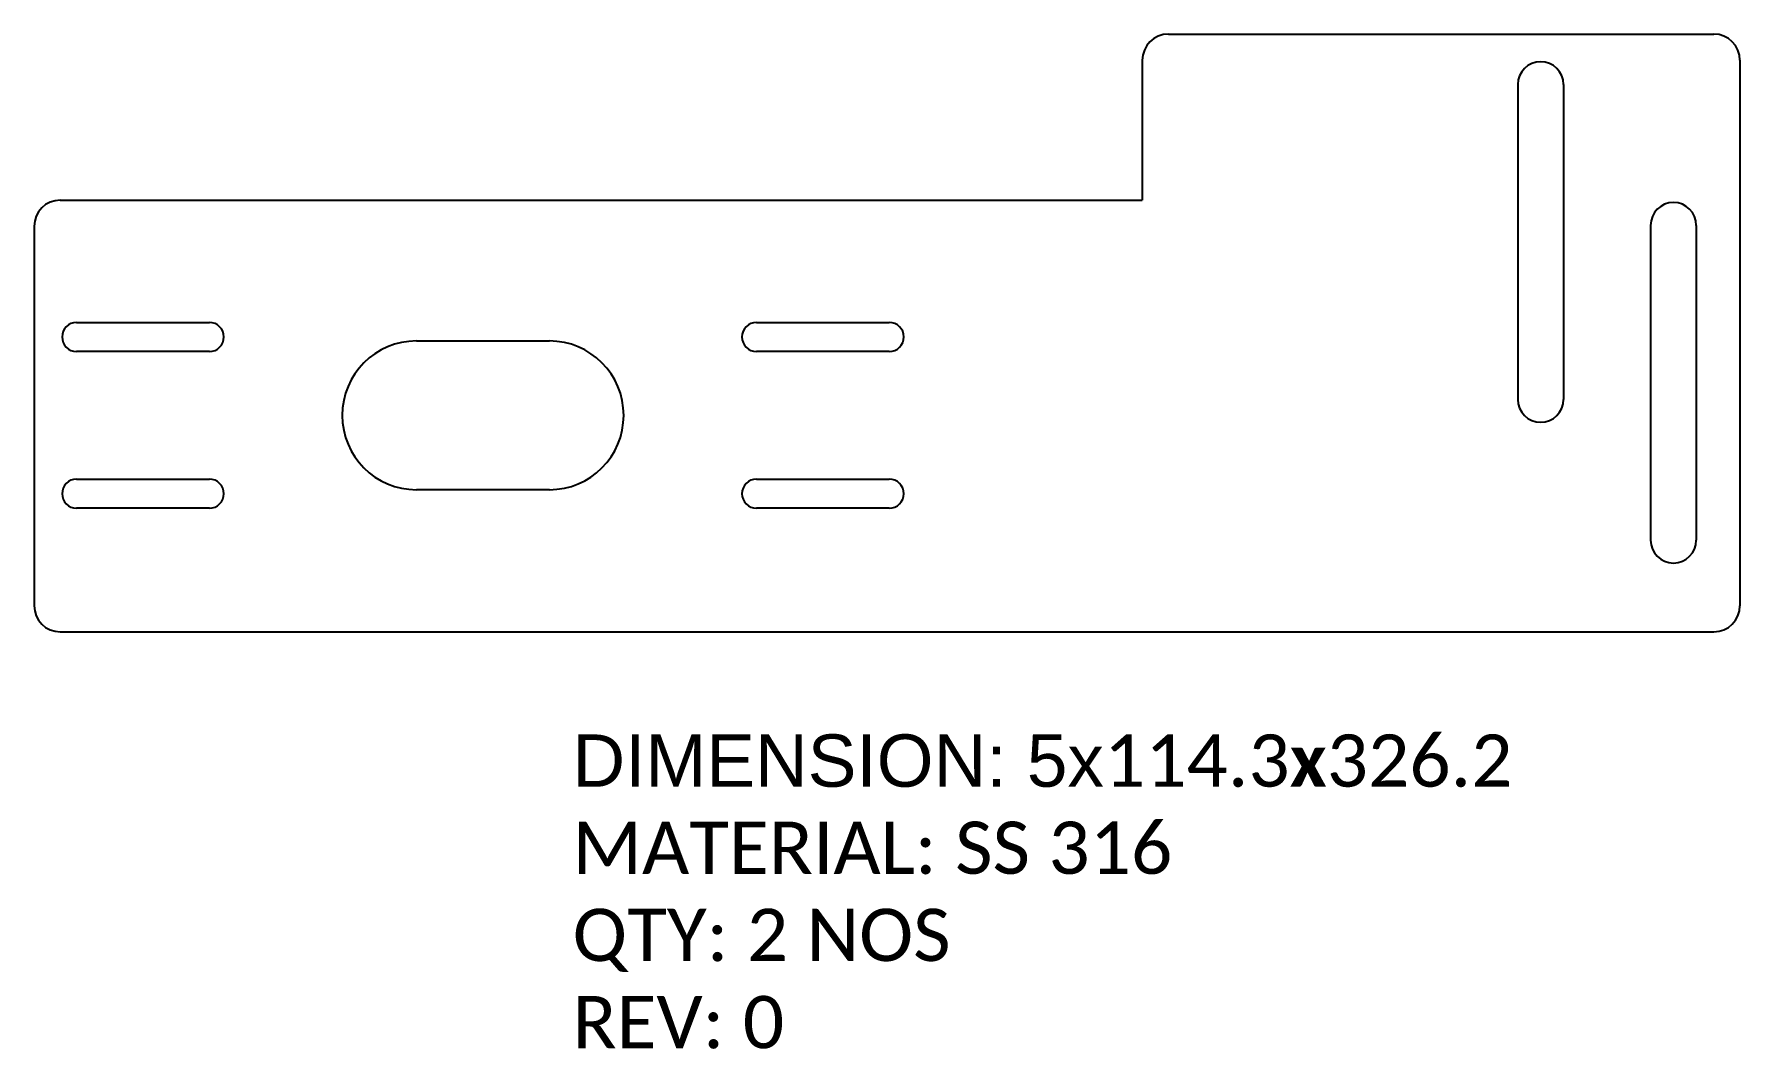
# Model space of a CAD drawing. Header units: inches. Extents: x 213 to 539, y -124 to 70.
import ezdxf

# ---------------------------------------------------------------- set-up
doc = ezdxf.new("R2010")
doc.units = ezdxf.units.IN
doc.header["$MEASUREMENT"] = 0
doc.layers.add('LaserCutting', color=3, linetype='Continuous')
doc.styles.get("Standard").update_dxf_attribs({"font": 'ARIAL.TTF'})

msp = doc.modelspace()

# ---------------------------------------------------------------- linework, layer by layer
at = {"layer": 'LaserCutting'}
for p, q in [((430.07, 70.18), (534.37, 70.18)), ((425.07, 65.18), (425.07, 38.43)), ((539.37, 65.18), (539.37, -39.12)), ((496.9, 60.53), (496.9, 0.33)), ((505.64, 60.53), (505.64, 0.33)), ((218.1, 38.43), (425.07, 38.43)), ((213.1, 33.43), (213.1, -39.12)), ((522.3, 33.61), (522.3, -26.59)), ((531.04, 33.61), (531.04, -26.59)), ((221.22, 15.05), (246.62, 15.05)), ((351.27, 15.05), (376.67, 15.05)), ((286.25, 11.51), (311.65, 11.51)), ((246.62, 9.49), (221.22, 9.49)), ((376.67, 9.49), (351.27, 9.49)), ((221.22, -14.92), (246.62, -14.92)), ((351.27, -14.92), (376.67, -14.92)), ((311.65, -16.94), (286.25, -16.94)), ((246.62, -20.48), (221.22, -20.48)), ((376.67, -20.48), (351.27, -20.48)), ((218.1, -44.12), (534.37, -44.12))]:
    msp.add_line(p, q, dxfattribs=at)
for centre, radius, start, end in [((430.07, 65.18), 5, 90, 180), ((534.37, 65.18), 5, 0, 90), ((501.27, 60.53), 4.37, 0, 180), ((218.1, 33.43), 5, 90, 180), ((526.67, 33.61), 4.37, 0, 180), ((221.22, 12.27), 2.78, 90, 270), ((246.62, 12.27), 2.78, 270, 90), ((351.27, 12.27), 2.78, 90, 270), ((376.67, 12.27), 2.78, 270, 90), ((286.25, -2.72), 14.22, 90, 270), ((311.65, -2.72), 14.22, 270, 90), ((501.27, 0.33), 4.37, 180, 0), ((221.22, -17.7), 2.78, 90, 270), ((246.62, -17.7), 2.78, 270, 90), ((351.27, -17.7), 2.78, 90, 270), ((376.67, -17.7), 2.78, 270, 90), ((526.67, -26.59), 4.37, 180, 0), ((218.1, -39.12), 5, 180, 270), ((534.37, -39.12), 5, 270, 0)]:
    msp.add_arc(centre, radius, start, end, dxfattribs=at)

# ---------------------------------------------------------------- texts
at = {"layer": 'LaserCutting', "insert": (316.06, -63.74), "char_height": 10, "attachment_point": 1}
msp.add_mtext_dynamic_manual_height_columns('DIMENSION: 5x{\\fCalibri|b0|i0|c0|p34;114.3\\fCalibri|b1|i0|c0|p34;x\\fCalibri|b0|i0|c0|p34;326.2\\PMATERIAL: SS 316\\PQTY: 2 NOS\\PREV: 0}', width=209.2118, gutter_width=1, heights=[0], dxfattribs=at)

doc.saveas('drawing.dxf')
